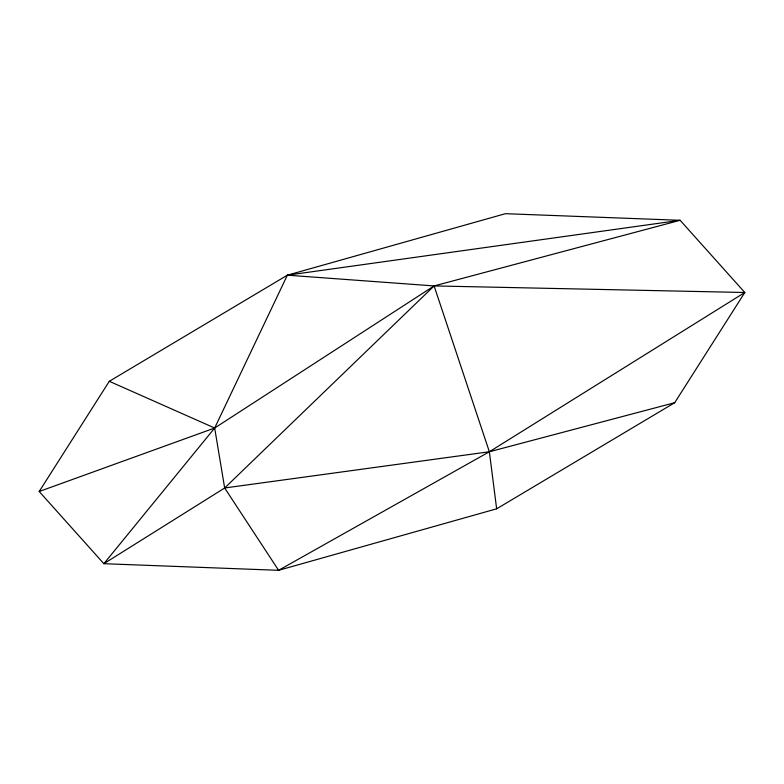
<?xml version="1.0" encoding="UTF-8"?>
<svg xmlns="http://www.w3.org/2000/svg" width="784" height="784" viewBox="0 0 784 784"><rect width="100%" height="100%" fill="white"/><g stroke="black" fill="none" stroke-linecap="round" stroke-linejoin="round"><path stroke-width="1.18" d="M287.356 275.184L214.669 428.025L103.87 563.696L39.2 491.499L109.29 381.298L287.356 275.184L505.406 213.689L680.13 220.304L744.8 292.501L674.71 402.702L496.644 508.816L278.594 570.311L103.87 563.696L224.665 487.991L434.101 285.925L680.13 220.304L287.356 275.184L434.101 285.925L744.8 292.501L489.363 451.76L278.594 570.311L224.665 487.991L214.669 428.025L109.29 381.298M39.2 491.499L214.669 428.025L434.101 285.925L489.363 451.76L496.644 508.816M674.71 402.702L489.363 451.76L224.665 487.991"/></g></svg>
